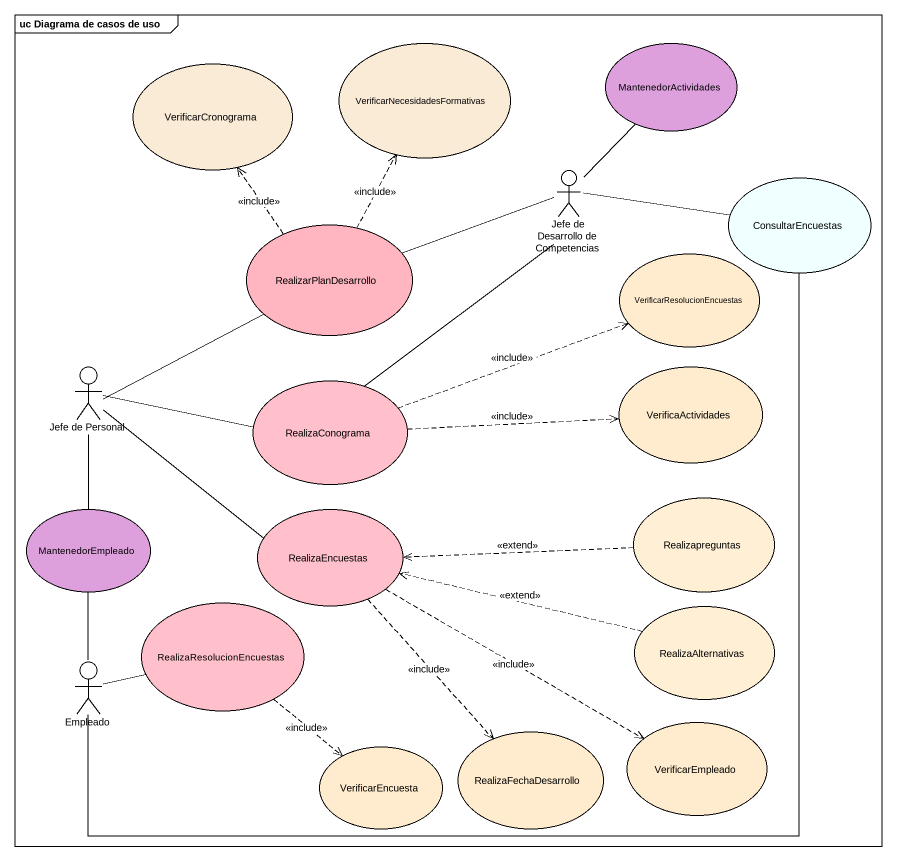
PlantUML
@startuml
mainframe uc Diagrama de casos de uso
usecase "VerificarNecesidadesFormativas" as VerificarNecesidadesFormativ #FAEBD7
usecase MantenedorActividades #DDA0DD
usecase VerificarCronograma #FAEBD7
actor "Jefe de Desarrollo de Competencias" as Jefe_de_Desarrollo_de
usecase ConsultarEncuestas #F0FFFF
usecase RealizarPlanDesarrollo #FFB6C1
usecase VerificarResolucionEncuestas #FFEBCD
actor "Jefe de Personal" as Jefe_de_Personal
usecase RealizaConograma #FFC0CB
usecase VerificaActividades #FFEBCD
usecase MantenedorEmpleado #DDA0DD
usecase RealizaEncuestas #FFC0CB
usecase Realizapreguntas #FFEFD5
usecase RealizaResolucionEncuestas #FFC0CB
usecase RealizaAlternativas #FFEFD5
actor Empleado
usecase RealizaFechaDesarrollo #FFEBCD
usecase VerificarEmpleado #FFEBCD
usecase VerificarEncuesta #FFEBCD
MantenedorActividades -- Jefe_de_Desarrollo_de
Jefe_de_Desarrollo_de -right- ConsultarEncuestas
Jefe_de_Desarrollo_de -left- RealizarPlanDesarrollo
RealizarPlanDesarrollo .up.> VerificarNecesidadesFormativ : <<include>>
RealizarPlanDesarrollo .up.> VerificarCronograma : <<include>>
Jefe_de_Personal -right- RealizarPlanDesarrollo
Jefe_de_Personal -- MantenedorEmpleado
Jefe_de_Personal -- RealizaEncuestas
RealizaConograma -up- Jefe_de_Desarrollo_de
RealizaConograma .right.> VerificarResolucionEncuestas : <<include>>
RealizaConograma -left- Jefe_de_Personal
RealizaConograma .right.> VerificaActividades : <<include>>
RealizaEncuestas ..> RealizaFechaDesarrollo : <<include>>
RealizaEncuestas .right.> VerificarEmpleado : <<include>>
Realizapreguntas .left.> RealizaEncuestas : <<extend>>
RealizaResolucionEncuestas ..> VerificarEncuesta : <<include>>
RealizaAlternativas .left.> RealizaEncuestas : <<extend>>
Empleado -up- ConsultarEncuestas
Empleado -up- MantenedorEmpleado
Empleado -right- RealizaResolucionEncuestas
@enduml
